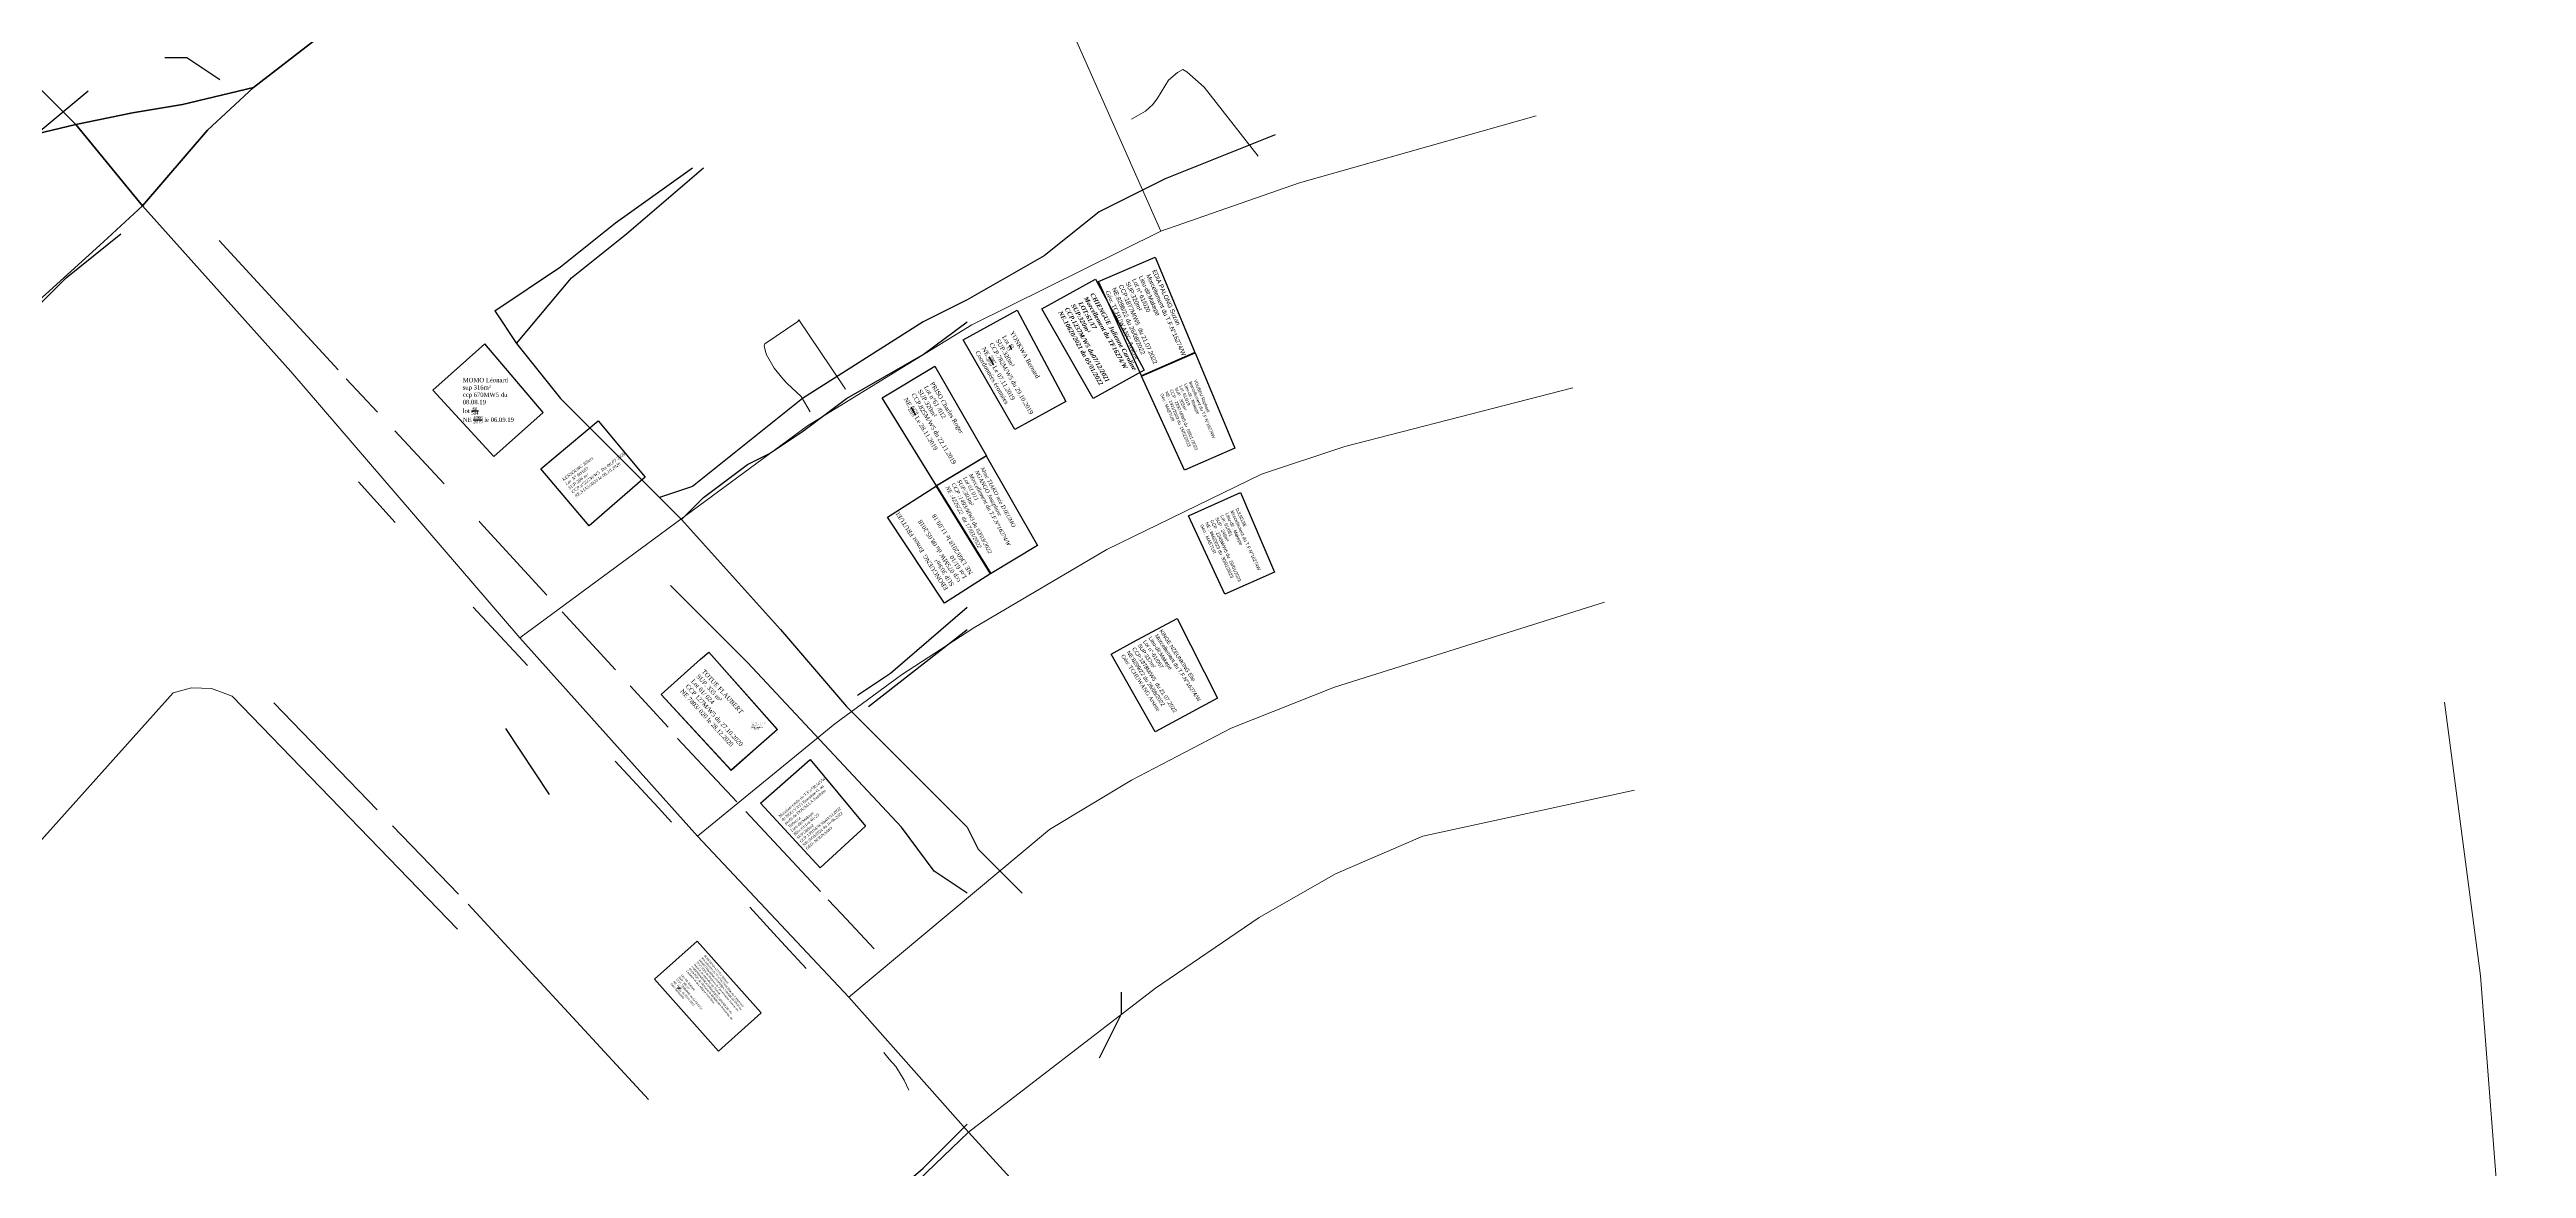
# Model space of a CAD drawing. Header units: millimetres. Extents: x 579832 to 917290, y 449831 to 1452191.
# Drawn here: x 583820 to 584383, y 451292 to 451547 of the extents above; entities that cross this region are included whole.
import ezdxf

# ---------------------------------------------------------------- set-up
doc = ezdxf.new("R2010")
doc.units = ezdxf.units.MM
doc.header["$LTSCALE"] = 10
for name, color, linetype, lineweight in [('drains_fossés', 120, 'Continuous', 20), ('MAJ APRES LE 13.01.2023', 222, 'Continuous', 30), ('Roads_main1', 10, 'Continuous', 100), ('Roads_others', 24, 'Continuous', 9)]:
    doc.layers.add(name, color=color, linetype=linetype, lineweight=lineweight)
for name, color, linetype in [('end maj 26 02 2021', 7, 'Continuous'), ('MAJ JAN 2022', 1, 'Continuous'), ('Parcelle MAJ', 6, 'Continuous')]:
    doc.layers.add(name, color=color, linetype=linetype)
doc.styles.add('Times 1.0', font='times.ttf', dxfattribs={"width": 0.99, "height": 1})

msp = doc.modelspace()

# ---------------------------------------------------------------- linework, layer by layer
at = {"flags": 128}
msp.add_lwpolyline([(584071.33, 451499.67), (584080.37, 451477.98), (584068.21, 451472.69), (584058.49, 451494.09)], close=True, dxfattribs=at)
msp.add_lwpolyline([(584071.33, 451499.67), (584080.37, 451477.98), (584068.21, 451472.69), (584058.49, 451494.09)], close=True, dxfattribs=at)
at = {"color": 7, "flags": 128}
for points in [[(584032.91, 451454.45), (584044.61, 451434.07), (584033.86, 451427.67), (584021.52, 451447.66)], [(584032.91, 451454.45), (584044.61, 451434.07), (584033.86, 451427.67), (584021.52, 451447.66)], [(583969.84, 451409.82), (583985.41, 451392.25), (583974.94, 451382.95), (583959, 451400.2), (583967.94, 451408.2)], [(583969.84, 451409.82), (583985.41, 451392.25), (583974.94, 451382.95), (583959, 451400.2), (583967.94, 451408.2)], [(583969.84, 451409.82), (583985.41, 451392.25), (583974.94, 451382.95), (583959, 451400.2), (583967.94, 451408.2)], [(583969.84, 451409.82), (583985.41, 451392.25), (583974.94, 451382.95), (583959, 451400.2), (583967.94, 451408.2)]]:
    msp.add_lwpolyline(points, close=True, dxfattribs=at)
at = {"color": 3, "flags": 128}
msp.add_lwpolyline([(583992.87, 451385.41), (584005.45, 451370.27), (583995.12, 451360.79), (583981.58, 451375.51)], close=True, dxfattribs=at)
at = {"layer": 'drains_fossés'}
for p, q in [((583885.51, 451474), (583858.41, 451503.47)), ((583894.44, 451464.39), (583887.33, 451472.02)), ((583909.63, 451448.08), (583898.39, 451460.14)), ((583898.51, 451439.32), (583890.1, 451448.55)), ((583928.59, 451406.8), (583916.2, 451420.05)), ((583948.63, 451405.77), (583936.45, 451419.02)), ((583894.39, 451373.94), (583870.86, 451398.3)), ((583960.57, 451392.77), (583951.94, 451402.17)), ((583976.19, 451375.77), (583962.71, 451390.16)), ((583912.87, 451354.81), (583897.88, 451370.33)), ((583995.24, 451355.4), (583978.25, 451373.56)), ((583956.13, 451308.12), (583915.06, 451352.54))]:
    msp.add_line(p, q, dxfattribs=at)
for points in [[(584065.93, 451531.01), (584069.17, 451532.89), (584070.8, 451534.4), (584071.85, 451535.83), (584074.36, 451539.91), (584076.43, 451541.64), (584077.62, 451542.33), (584078.55, 451541.79), (584082.48, 451538.33), (584094.79, 451522.62)], [(583990.33, 451485.37), (583990.05, 451485), (583982.54, 451479.94), (583982.38, 451479.52), (583982.83, 451477.61), (583984.65, 451474.4), (583986.72, 451471.89), (583987.64, 451470.91), (583990.83, 451467.99), (583992.86, 451464.5)], [(583990.33, 451485.37), (584000, 451471.04), (584000.93, 451469.66)], [(583932.97, 451422.8), (583917.72, 451439.4), (583917.55, 451439.59)], [(583961.34, 451371.14), (583958.29, 451374.47), (583948.5, 451385.04)], [(584007.45, 451342.35), (584000, 451350.31), (583996.99, 451353.53)], [(583991.97, 451337.89), (583985.4, 451344.98), (583979.12, 451351.8)], [(584015.33, 451310.24), (584014.26, 451312.49), (584012.37, 451315.62), (584010.87, 451317.25), (584009.64, 451318.76)]]:
    msp.add_lwpolyline(points, dxfattribs=at)
at = {"layer": 'end maj 26 02 2021', "flags": 128}
for points in [[(583858.61, 451539.99), (583851.11, 451544.99), (583846.11, 451544.99)], [(583858.61, 451539.99), (583851.11, 451544.99), (583846.11, 451544.99)], [(583813.61, 451524.99), (583828.61, 451537.49)], [(583813.61, 451524.99), (583828.61, 451537.49)], [(584098.61, 451527.49), (584073.61, 451517.49), (584058.61, 451509.99), (584046.11, 451499.99), (584028.61, 451489.99)], [(584098.61, 451527.49), (584073.61, 451517.49), (584058.61, 451509.99), (584046.11, 451499.99), (584028.61, 451489.99)], [(583921.11, 451487.49), (583936.11, 451497.49), (583948.61, 451507.49), (583966.11, 451519.99)], [(583921.11, 451487.49), (583936.11, 451497.49), (583948.61, 451507.49), (583966.11, 451519.99)], [(583926.11, 451479.99), (583938.61, 451494.99), (583951.11, 451504.99), (583968.61, 451519.99)], [(583926.11, 451479.99), (583938.61, 451494.99), (583951.11, 451504.99), (583968.61, 451519.99)], [(583823.61, 451494.99), (583836.11, 451504.99)], [(583823.61, 451494.99), (583836.11, 451504.99)], [(583786.11, 451459.99), (583816.11, 451487.49), (583823.61, 451494.99)], [(583786.11, 451459.99), (583816.11, 451487.49), (583823.61, 451494.99)], [(584028.61, 451489.99), (584018.61, 451484.99), (583991.11, 451467.49), (583966.11, 451447.49), (583958.61, 451444.99)], [(584028.61, 451489.99), (584018.61, 451484.99), (583991.11, 451467.49), (583966.11, 451447.49), (583958.61, 451444.99)], [(583921.11, 451487.49), (583926.11, 451479.99)], [(583921.11, 451487.49), (583926.11, 451479.99)], [(583963.61, 451439.99), (583968.61, 451444.99), (583978.61, 451452.49), (583983.61, 451454.99), (583991.11, 451459.99), (584001.11, 451467.49), (584018.61, 451477.49), (584028.61, 451484.99)], [(583963.61, 451439.99), (583968.61, 451444.99), (583978.61, 451452.49), (583983.61, 451454.99), (583991.11, 451459.99), (584001.11, 451467.49), (584018.61, 451477.49), (584028.61, 451484.99)], [(583926.11, 451479.99), (583936.11, 451467.49), (583958.61, 451444.99)], [(583926.11, 451479.99), (583936.11, 451467.49), (583958.61, 451444.99)], [(583958.61, 451444.99), (583963.61, 451439.99)], [(583958.61, 451444.99), (583963.61, 451439.99)], [(583963.61, 451439.99), (583986.11, 451414.99), (584001.11, 451397.49)], [(583963.61, 451439.99), (583986.11, 451414.99), (584001.11, 451397.49)], [(584021.11, 451359.99), (584013.61, 451369.99), (583978.61, 451407.49), (583961.11, 451424.99)], [(584021.11, 451359.99), (584013.61, 451369.99), (583978.61, 451407.49), (583961.11, 451424.99)], [(584028.61, 451419.99), (584011.11, 451404.99), (584003.61, 451399.99)], [(584028.61, 451419.99), (584011.11, 451404.99), (584003.61, 451399.99)], [(584006.11, 451397.49), (584028.61, 451414.99)], [(584006.11, 451397.49), (584028.61, 451414.99)], [(583933.61, 451377.49), (583923.61, 451392.49)], [(583933.61, 451377.49), (583923.61, 451392.49)], [(584001.11, 451397.49), (584003.61, 451394.99)], [(584001.11, 451397.49), (584003.61, 451394.99)], [(584003.61, 451394.99), (584028.61, 451369.99)], [(584003.61, 451394.99), (584028.61, 451369.99)], [(584028.61, 451369.99), (584031.11, 451364.99), (584036.11, 451359.99)], [(584028.61, 451369.99), (584031.11, 451364.99), (584036.11, 451359.99)], [(584028.61, 451354.99), (584021.11, 451359.99)], [(584028.61, 451354.99), (584021.11, 451359.99)], [(584036.11, 451359.99), (584041.11, 451354.99)], [(584036.11, 451359.99), (584041.11, 451354.99)], [(584063.61, 451332.49), (584063.61, 451327.49), (584061.11, 451322.49), (584058.61, 451317.49)], [(584063.61, 451332.49), (584063.61, 451327.49), (584061.11, 451322.49), (584058.61, 451317.49)], [(584018.61, 451292.49), (584028.61, 451302.49)], [(584018.61, 451292.49), (584028.61, 451302.49)], [(583983.61, 451259.99), (584001.11, 451277.49), (584018.61, 451292.49)], [(583983.61, 451259.99), (584001.11, 451277.49), (584018.61, 451292.49)]]:
    msp.add_lwpolyline(points, dxfattribs=at)
at = {"layer": 'end maj 26 02 2021', "color": 150, "lineweight": -3, "flags": 128}
for points in [[(584039.42, 451460.46), (584027.71, 451480.83), (584039.97, 451487.61), (584051.02, 451466.87)], [(584039.42, 451460.46), (584027.71, 451480.83), (584039.97, 451487.61), (584051.02, 451466.87)], [(583932.12, 451464.31), (583918.89, 451479.92), (583907.05, 451469.38), (583920.92, 451454.29)], [(583932.12, 451464.31), (583918.89, 451479.92), (583907.05, 451469.38), (583920.92, 451454.29)], [(584021.25, 451474.85), (584033, 451454.51), (584021.62, 451447.69), (584009.24, 451467.67)], [(584021.25, 451474.85), (584033, 451454.51), (584021.62, 451447.69), (584009.24, 451467.67)], [(583944.67, 451462.4), (583955.35, 451449.61), (583942.63, 451438.57), (583931.58, 451451.52)], [(583944.67, 451462.4), (583955.35, 451449.61), (583942.63, 451438.57), (583931.58, 451451.52)]]:
    msp.add_lwpolyline(points, close=True, dxfattribs=at)
at = {"layer": 'end maj 26 02 2021', "color": 150, "flags": 128}
msp.add_lwpolyline([(584021.62, 451447.69), (584034, 451427.73), (584023.45, 451420.98), (584010.44, 451440.54)], close=True, dxfattribs=at)
msp.add_lwpolyline([(584021.62, 451447.69), (584034, 451427.73), (584023.45, 451420.98), (584010.44, 451440.54)], close=True, dxfattribs=at)
at = {"layer": 'end maj 26 02 2021', "color": 150, "linetype": 'ByBlock', "lineweight": -3, "ltscale": 0.0014, "flags": 128}
msp.add_lwpolyline([(583969.84, 451409.82), (583985.38, 451392.22), (583974.89, 451382.94), (583958.98, 451400.22), (583967.94, 451408.2)], close=True, dxfattribs=at)
msp.add_lwpolyline([(583969.84, 451409.82), (583985.38, 451392.22), (583974.89, 451382.94), (583958.98, 451400.22), (583967.94, 451408.2)], close=True, dxfattribs=at)
at = {"layer": 'MAJ APRES LE 13.01.2023', "flags": 128}
msp.add_lwpolyline([(584080.43, 451477.89), (584089.46, 451456.2), (584077.99, 451451.21), (584068.27, 451472.6)], close=True, dxfattribs=at)
at = {"layer": 'MAJ APRES LE 13.01.2023', "lineweight": 30, "flags": 128}
msp.add_lwpolyline([(584090.77, 451446.14), (584098.47, 451428.03), (584087.21, 451423.01), (584078.9, 451440.86)], close=True, dxfattribs=at)
at = {"layer": 'MAJ APRES LE 13.01.2023', "color": 6, "lineweight": 30, "flags": 128}
msp.add_lwpolyline([(583967.19, 451344.13), (583981.75, 451327.8), (583971.99, 451319.1), (583957.43, 451335.44)], close=True, dxfattribs=at)
at = {"layer": 'MAJ JAN 2022', "flags": 128}
msp.add_lwpolyline([(584057.81, 451494.69), (584068.86, 451473.94), (584057.27, 451467.51), (584045.57, 451487.89)], close=True, dxfattribs=at)
msp.add_lwpolyline([(584057.81, 451494.69), (584068.86, 451473.94), (584057.27, 451467.51), (584045.57, 451487.89)], close=True, dxfattribs=at)
at = {"layer": 'Parcelle MAJ', "color": 6, "lineweight": 30, "flags": 128}
msp.add_lwpolyline([(584076.34, 451417.46), (584085.53, 451399.33), (584071.37, 451391.7), (584061.35, 451409.37), (584066.28, 451412.13)], close=True, dxfattribs=at)
msp.add_lwpolyline([(584076.34, 451417.46), (584085.53, 451399.33), (584071.37, 451391.7), (584061.35, 451409.37), (584066.28, 451412.13)], close=True, dxfattribs=at)
at = {"layer": 'Roads_main1'}
for points in [[(584671.8, 451741.78), (584640.38, 451735.28), (584526.46, 451711.52), (584500.1, 451706.91), (584477.36, 451703.56), (584355.14, 451688.03), (584335.88, 451685.88), (584321.65, 451684.2), (584208.61, 451670.05), (584184.42, 451667.8), (584148.89, 451663.1), (584115.28, 451656.05), (584088.34, 451648.71), (584066.73, 451641.69), (584000.72, 451618.56), (583976.65, 451609.93), (583945.56, 451590.69), (583879.87, 451548.77), (583866.28, 451538.21)], [(583659.6, 451685.4), (583662.62, 451684.25), (583670.57, 451680.06), (583681.32, 451674.18), (583694.5, 451665.42), (583709.06, 451652.43), (583726.24, 451634.25), (583751.3, 451605.86), (583767.27, 451588.26), (583825.82, 451529.84), (583841.03, 451511.31)], [(583659.6, 451685.4), (583662.62, 451684.25), (583670.57, 451680.06), (583681.32, 451674.18), (583694.5, 451665.42), (583709.06, 451652.43), (583726.24, 451634.25), (583751.3, 451605.86), (583767.27, 451588.26), (583825.82, 451529.84), (583841.03, 451511.31)], [(583210.12, 450914.21), (583219.46, 450941.06), (583225.41, 450951.25), (583234.49, 450960.5), (583243.04, 450966.73), (583255.49, 450974.84), (583272.92, 450988.57), (583277.4, 450992.68), (583388.55, 451094.5), (583400.49, 451105.22), (583433.19, 451135.76), (583510.01, 451208.42), (583514.2, 451212.16), (583619.23, 451306.99), (583630.51, 451318.15), (583642.56, 451328.47), (583708.16, 451388.16), (583745.25, 451423.02), (583751.73, 451428.98), (583810.79, 451483.79), (583832.16, 451503.17), (583841.03, 451511.31), (583855.8, 451528.51), (583866.28, 451538.21)], [(583210.12, 450914.21), (583219.46, 450941.06), (583225.41, 450951.25), (583234.49, 450960.5), (583243.04, 450966.73), (583255.49, 450974.84), (583272.92, 450988.57), (583277.4, 450992.68), (583388.55, 451094.5), (583400.49, 451105.22), (583433.19, 451135.76), (583510.01, 451208.42), (583514.2, 451212.16), (583619.23, 451306.99), (583630.51, 451318.15), (583642.56, 451328.47), (583708.16, 451388.16), (583745.25, 451423.02), (583751.73, 451428.98), (583810.79, 451483.79), (583832.16, 451503.17), (583841.03, 451511.31), (583855.8, 451528.51), (583866.28, 451538.21)], [(583866.28, 451538.21), (583850.1, 451534.39), (583838.73, 451532.5), (583825.82, 451529.84), (583809.72, 451525.97)], [(583866.28, 451538.21), (583850.1, 451534.39), (583838.73, 451532.5), (583825.82, 451529.84), (583809.72, 451525.97)]]:
    msp.add_lwpolyline(points, dxfattribs=at)
at = {"layer": 'Roads_others'}
for points in [[(584072.67, 451505.61), (584049.64, 451557.36), (584048.93, 451561.23), (584050.84, 451564.16), (584113.78, 451582.66), (584148.76, 451593.32)], [(584157.99, 451531.79), (584104.14, 451516.55), (584072.67, 451505.61), (584029.62, 451484.28), (583992.27, 451461.3), (583926.82, 451413.05)], [(583841.03, 451511.31), (583874.74, 451473.62), (583926.82, 451413.05), (583967.22, 451368), (584001.7, 451331.34), (584028.88, 451300.66)], [(584166.38, 451469.92), (584114.5, 451456.57), (584095.51, 451450.29), (584060.34, 451433.15), (584030.08, 451415.38), (584013.61, 451404.64), (583998.51, 451393.54), (583967.22, 451368)], [(584173.53, 451421.2), (584112.15, 451401.86), (584088.66, 451392.51), (584065.96, 451380.74), (584047.31, 451369.47), (584001.7, 451331.34)], [(583772.83, 451317.68), (583812.88, 451361.36), (583848.01, 451400.56), (583852.17, 451401.68), (583856.71, 451401.53), (583861.41, 451399.85), (583912.66, 451346.8)], [(584364.59, 451398.45), (584372.84, 451336.21), (584377.75, 451272.39), (584383.53, 451209.14), (584443.07, 451144.78), (584451.95, 451134.52), (584459.17, 451124.59), (584416.64, 451080.84), (584338.4, 451007.81), (584303.13, 450974.17), (584271.82, 450944.45), (584240.01, 450915.85), (584199.87, 450878.18), (584099.34, 450783.79)], [(584180.35, 451378.41), (584132.2, 451367.99), (584112.36, 451359.41), (584095, 451349.5), (584071.43, 451333.37), (584028.88, 451300.66)], [(584028.88, 451300.66), (583924.37, 451200.35), (583812.86, 451099.28), (583758.73, 451049.05), (583732.02, 451024.39), (583715.77, 451008.31), (583701.8, 450995.52), (583678.48, 450973.27), (583593.3, 450893.54), (583509.66, 450816.71), (583489.93, 450798.45), (583428.2, 450741.32), (583390.86, 450707.8), (583381.5, 450698.79)], [(584028.88, 451300.66), (583924.37, 451200.35), (583812.86, 451099.28), (583758.73, 451049.05), (583732.02, 451024.39), (583715.77, 451008.31), (583701.8, 450995.52), (583678.48, 450973.27), (583593.3, 450893.54), (583509.66, 450816.71), (583489.93, 450798.45), (583428.2, 450741.32), (583390.86, 450707.8), (583381.5, 450698.79)], [(584028.88, 451300.66), (584066.13, 451259.89), (584096.95, 451228.68), (584126.43, 451196.25)]]:
    msp.add_lwpolyline(points, dxfattribs=at)

# ---------------------------------------------------------------- texts
at = {"color": 7, "attachment_point": 1}
for s, insert, char_height, width, rotation in [('EDIA PALONG Suzan\\P {\\C1;Morcellement du T.F.N°16274/W\\P}Lieu-dit:Makepe\\PLot n° 61/020\\PSUP:320m²\\PCCP:1877M/W5  du 21.07.2022\\PNE:8286/22 du 26/08/2022\\P{\\fTimes New Roman|b0|i0|c186|p18;\\C1;Géo: TCHUWANG Arsène}', (584071.57, 451496.96), 1.0013, 63.2371, 293.9913), ('{\\fTimes New Roman|b0|i1|c0|p18;Mme TIAKO née DJEUMO \\PNGANGO Josephine \\P\\C1;Morcellement du T.F.N°16274/W\\P\\C7;Lot 61/011\\PSUP:303m²\\PCCP :1493/MW3 du 02/03/2022\\PNE :4226/22  du 17/03/2022}', (584032.41, 451452.03), 0.9066, 57.2533, 298.2703), ('{\\fTimes New Roman|b0|i1|c0|p18;Mme TIAKO née DJEUMO \\PNGANGO Josephine \\P\\C1;Morcellement du T.F.N°16274/W\\P\\C7;Lot 61/011\\PSUP:303m²\\PCCP :1493/MW3 du 02/03/2022\\PNE :4226/22  du 17/03/2022}', (584032.41, 451452.03), 0.9066, 57.2533, 298.2703)]:
    msp.add_mtext(s, dxfattribs=dict(at, insert=insert, char_height=char_height, width=width, rotation=rotation))
at = {"color": 3, "insert": (584073.02, 451415.14), "char_height": 0.892, "width": 56.3308, "attachment_point": 1, "rotation": 303.2102}
msp.add_mtext('{\\C7;KINGE NZEUNKING Elie\\P} {\\C1;Morcellement du T.F.N°16274/W\\P\\C7;Lieu-dit:Makepe\\PLot n°-61/057\\PSUP:337m²\\PCCP:1878M/W5  du 21.07.2022\\PNE:8299/22 du 26/08/2022\\P\\fTimes New Roman|b0|i0|c186|p18;\\C1;Géo: TCHUWANG Arsène}', dxfattribs=at)
at = {"color": 7, "insert": (583979.44, 451393.81), "char_height": 0.2, "width": 19.4299, "attachment_point": 1}
msp.add_mtext('\\A1;{\\fTimes New Roman|b0|i0|c0|p18;Nom    TOTUE FLAUBERT\\PProcédure : Morcellement\\PT.F mère :16274/W\\PLieu-dit :MAKEPE II\\PSuperficie 335  m²\\PBloc et lot : 61/24 \\PCCP : 127 M/W du 27 10 20\\PN.E :4916  du 17 03 22\\PNom du Géo : MAETUR}', dxfattribs=at)
msp.add_mtext('\\A1;{\\fTimes New Roman|b0|i0|c0|p18;Nom    TOTUE FLAUBERT\\PProcédure : Morcellement\\PT.F mère :16274/W\\PLieu-dit :MAKEPE II\\PSuperficie 335  m²\\PBloc et lot : 61/24 \\PCCP : 127 M/W du 27 10 20\\PN.E :4916  du 17 03 22\\PNom du Géo : MAETUR}', dxfattribs=at)
at = {"insert": (583985.58, 451372.65), "char_height": 0.6384, "width": 21.6707, "attachment_point": 1, "rotation": 40.0325}
msp.add_mtext('{\\fTimes New Roman|b0|i0|c186|p18;\\C1;Mutation-totale du T.F.n%%D30345/W\\P\\C256;de NGO YAYI Ernestine O. au \\Pprofit de DOUALLA Sandrine\\P Rebecca\\PLieu-dit:Makepe\\PBloc:61;Lot:61-23\\PSUP:288m2 \\PCCP:1391M/W3du04.02.2022\\PNE:5609/2022 du 16.06.2022\\PGEO: NOUNAMO }', dxfattribs=at)
at = {"layer": 'end maj 26 02 2021', "color": 150, "linetype": 'ByBlock', "lineweight": -3, "ltscale": 0.0014, "char_height": 1, "attachment_point": 1, "style": 'Times 1.0'}
for s, insert, width, rotation in [('\\A1;{\\C7;YONKWA Bernard\\PLot \\H0.7x;\\S61/13;\\H1.429x;\\PSUP.320m²\\PCCP.782M/W5 du 29.10.2019\\PNE.\\H0.7x;\\S5887/2019;\\H1.429x; Le 07.11.2019\\P\\C1;Coordonnées éronnées }', (584039.1, 451483.01), 29.6121, 299.9163), ('\\A1;{\\C7;YONKWA Bernard\\PLot \\H0.7x;\\S61/13;\\H1.429x;\\PSUP.320m²\\PCCP.782M/W5 du 29.10.2019\\PNE.\\H0.7x;\\S5887/2019;\\H1.429x; Le 07.11.2019\\P\\C1;Coordonnées éronnées }', (584039.1, 451483.01), 29.6121, 299.9163), ('\\A1;{\\C7;PRISO Charles Roger\\PLot n°61 /012\\PSUP.320m²\\PCCP.825M/W5 du 22.11.2019\\PNE.\\H0.7x;\\S6470/2019;\\H1.429x; Le 28.11.2019}', (584021, 451471.43), 20.9959, 300.729), ('\\A1;{\\C7;PRISO Charles Roger\\PLot n°61 /012\\PSUP.320m²\\PCCP.825M/W5 du 22.11.2019\\PNE.\\H0.7x;\\S6470/2019;\\H1.429x; Le 28.11.2019}', (584021, 451471.43), 20.9959, 300.729), ('{\\fTimes New Roman|b0|i1|c0|p18;\\H0.7x;\\C7;KENSOUNG Albert\\P\\fTimes New Roman|b0|i1|c186|p18;Lot  N° \\fTimes New Roman|b0|i1|c0|p18;60/603\\P\\fTimes New Roman|b0|i1|c186|p18;\\T1.05;SUP.\\fTimes New Roman|b0|i1|c0|p18;286 m\\fTimes New Roman|b0|i1|c186|p18;²\\PCCP.n°2\\fTimes New Roman|b0|i1|c0|p18;27\\fTimes New Roman|b0|i1|c186|p18;M/W\\fTimes New Roman|b0|i1|c0|p18;5 \\fTimes New Roman|b0|i1|c186|p18; Du 0\\fTimes New Roman|b0|i1|c0|p18;6.\\fTimes New Roman|b0|i1|c186|p18;07.2020\\PNE.5\\fTimes New Roman|b0|i1|c0|p18;132\\fTimes New Roman|b0|i1|c186|p18;/2020 le 06.10.2020}', (583936.36, 451449.24), 55.3712, 36.5885), ('{\\fTimes New Roman|b0|i1|c0|p18;\\H0.7x;\\C7;KENSOUNG Albert\\P\\fTimes New Roman|b0|i1|c186|p18;Lot  N° \\fTimes New Roman|b0|i1|c0|p18;60/603\\P\\fTimes New Roman|b0|i1|c186|p18;\\T1.05;SUP.\\fTimes New Roman|b0|i1|c0|p18;286 m\\fTimes New Roman|b0|i1|c186|p18;²\\PCCP.n°2\\fTimes New Roman|b0|i1|c0|p18;27\\fTimes New Roman|b0|i1|c186|p18;M/W\\fTimes New Roman|b0|i1|c0|p18;5 \\fTimes New Roman|b0|i1|c186|p18; Du 0\\fTimes New Roman|b0|i1|c0|p18;6.\\fTimes New Roman|b0|i1|c186|p18;07.2020\\PNE.5\\fTimes New Roman|b0|i1|c0|p18;132\\fTimes New Roman|b0|i1|c186|p18;/2020 le 06.10.2020}', (583936.36, 451449.24), 55.3712, 36.5885), ('EBONGUENG  Ernest FRUTUEU\\PSUP 303m²\\Pccp 075MW du 08.05.2018\\PLot 61/10\\PNE 1360/2018 le 11.09.18', (584023.46, 451423.75), 41.6572, 122.5098), ('EBONGUENG  Ernest FRUTUEU\\PSUP 303m²\\Pccp 075MW du 08.05.2018\\PLot 61/10\\PNE 1360/2018 le 11.09.18', (584023.46, 451423.75), 41.6572, 122.5098), ('{\\C256;TOTUE FLAUBERT\\PSUP. 335 m²\\PLot 61/ 024\\PCCP 127M/W5 du 27.10.2020\\PNE 7803/ 020 le 28.12.2020}', (583968.88, 451406.04), 61.4602, 312.5306), ('{\\C256;TOTUE FLAUBERT\\PSUP. 335 m²\\PLot 61/ 024\\PCCP 127M/W5 du 27.10.2020\\PNE 7803/ 020 le 28.12.2020}', (583968.88, 451406.04), 61.4602, 312.5306)]:
    msp.add_mtext(s, dxfattribs=dict(at, insert=insert, width=width, rotation=rotation))
at = {"layer": 'end maj 26 02 2021', "color": 150, "linetype": 'ByBlock', "lineweight": -3, "ltscale": 0.0014, "insert": (583913.84, 451472.21), "char_height": 1, "width": 12.3761, "attachment_point": 1, "style": 'Times 1.0'}
msp.add_mtext('\\A1;MOMO Léonard\\Psup 316m²\\Pccp 670MW5 du 08.08.19\\Plot {\\H0.7x;\\S60/594;}\\PNE {\\H0.7x;\\S4066/2019;} le 06.09.19', dxfattribs=at)
msp.add_mtext('\\A1;MOMO Léonard\\Psup 316m²\\Pccp 670MW5 du 08.08.19\\Plot {\\H0.7x;\\S60/594;}\\PNE {\\H0.7x;\\S4066/2019;} le 06.09.19', dxfattribs=at)
at = {"layer": 'MAJ APRES LE 13.01.2023', "color": 3, "insert": (584080.72, 451471.95), "char_height": 0.7046, "width": 15.9936, "attachment_point": 1, "rotation": 292.8616}
msp.add_mtext('{\\C256;YOUBEU Raphael\\PMorcellement du T.F N°16274W     \\PLieu-dit : Makepe\\PLot: 61/019\\PSUP : 303m²\\PCCP : 2292 M/W5 du  09/01 /2023\\PNE : 1331/2023 du  15/02/2023\\PGeo : MAETUR}', dxfattribs=at)
at = {"layer": 'MAJ APRES LE 13.01.2023', "lineweight": 30, "insert": (584090.27, 451442.7), "char_height": 0.7558, "width": 17.1546, "attachment_point": 1, "rotation": 294.7613}
msp.add_mtext('{\\C7;DJUIDJIE  \\P\\C1;Morcellement du T.F N°16274W     \\P\\C7;Lieu-dit : Makepe\\PLot: 61/051\\PSUP : 249m²\\PCCP : 2345M/W5 du  20/01/2023\\PNE : 866/2023 du  30/01/2023\\P\\C1;Geo : MAETUR}', dxfattribs=at)
at = {"layer": 'MAJ APRES LE 13.01.2023', "color": 6, "lineweight": 30, "insert": (583969.04, 451341.01), "char_height": 0.45485, "width": 15.4391, "attachment_point": 1, "rotation": 310.0325}
msp.add_mtext("\\A1;{\\C0;BONGKOUA KOTTO Samuel\\PMorcellement du TF n°16274/W (Etat du Cameroun)\\Psuivant Réquisition n°000039/Y.5/MINDCAF/P530 du 02.02.2023 de Monsieur le Conservateur Foncier du Wouri B en exécution de l'Arreté n°001050/A/MINDCAF/SG/D1/D12/D124/KZMJ du 09.09.2022  de Monsieur le Ministre des Domaines, du Cadastre et des Affaires Foncières\\P\\PLieu-dit: Makepe\\PSUP: 286 m²\\PCCP: 2388M/W5 du 03.02.2023\\PNE: \\H0.7x;\\S993#2023;\\H1.429x; du 03.02.2023\\PGéo: DONGMO}", dxfattribs=at)
at = {"layer": 'MAJ JAN 2022', "insert": (584057.41, 451491.66), "char_height": 1, "width": 26.6675, "attachment_point": 1, "rotation": 299.4465}
msp.add_mtext('{\\fTimes New Roman|b1|i1|c0|p18;CHIENGUE Julienne Caroline\\P\\C1;Morcellement du TF16274/W\\C256;\\P LOT:61/17\\PSUP:320m²\\PCCP.1237M/W5 du07/12/2021\\PNE.10620/2021 du 05/01/2022 }', dxfattribs=at)
msp.add_mtext('{\\fTimes New Roman|b1|i1|c0|p18;CHIENGUE Julienne Caroline\\P\\C1;Morcellement du TF16274/W\\C256;\\P LOT:61/17\\PSUP:320m²\\PCCP.1237M/W5 du07/12/2021\\PNE.10620/2021 du 05/01/2022 }', dxfattribs=at)

doc.saveas('drawing.dxf')
